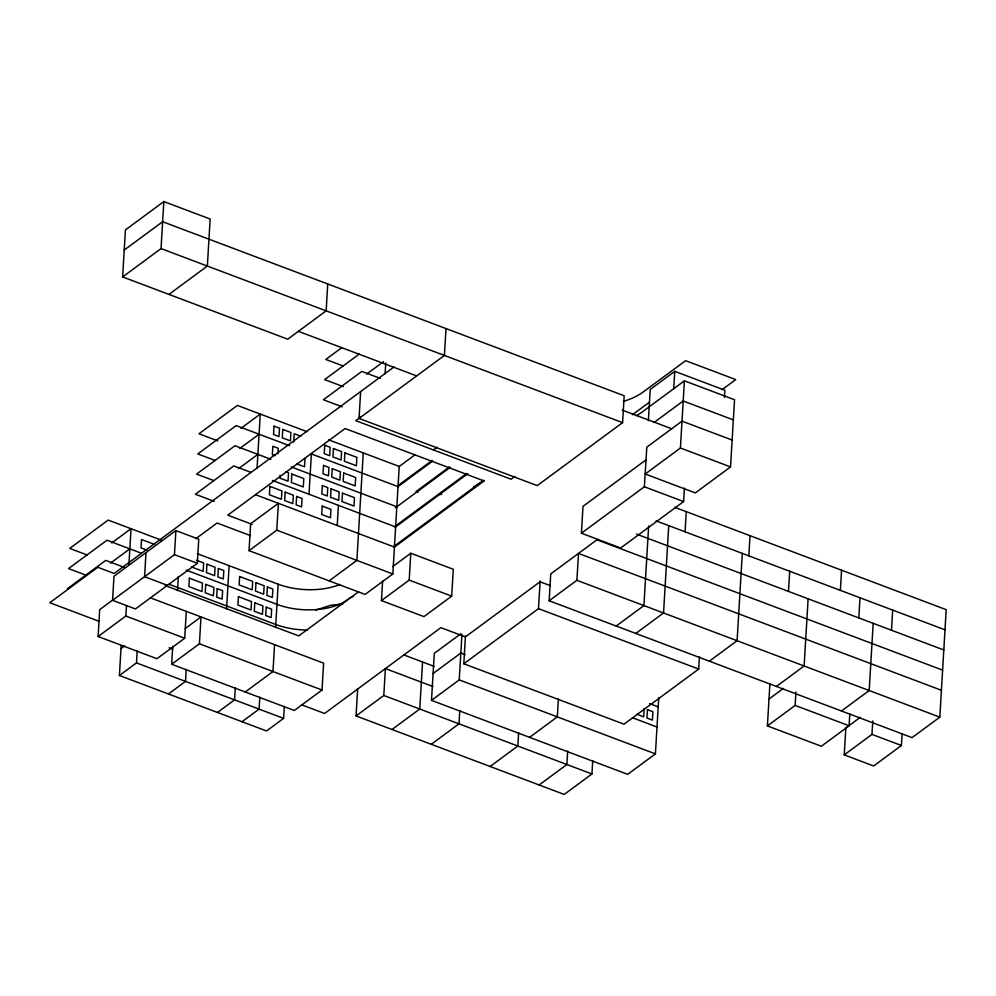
<?xml version="1.0" encoding="UTF-8"?>
<svg xmlns="http://www.w3.org/2000/svg" width="996" height="996" viewBox="0 0 996 996"><rect width="100%" height="100%" fill="white"/><g stroke="black" fill="none" stroke-linecap="round" stroke-linejoin="round"><path stroke-width="1.49" d="M186.302 611.357L184.696 638.237L156.957 658.705L98.106 636.519L99.7 609.639L112.971 599.853M327.746 283.985L326.153 310.852L287.744 339.2L122.633 276.938L125.421 229.914L163.842 201.566L210.156 219.033L207.355 266.057L168.946 294.405M112.56 600.327L113.992 576.248L175.881 530.582L198.764 539.21L197.333 563.288L135.456 608.954L112.56 600.327L174.449 554.66L175.881 530.582M284.321 706.425L283.611 718.365L266.53 730.964L119.408 675.487L121.188 645.508M98.106 636.519L125.845 616.038L126.467 605.593M128.92 564.371L131.036 528.714L111.739 542.945M119.408 675.487L136.477 662.888L137.187 650.936M122.633 276.938L161.041 248.589L163.842 201.566M146.001 552.631L144.569 576.709L167.465 585.337M150.408 597.837L323.613 663.149L322.019 690.016L294.281 710.484L171.673 664.257L172.731 646.342M177.5 590.616L178.334 576.659M186.227 669.437L185.517 681.376L168.449 693.975M171.673 664.257L199.412 643.79L201.005 616.91L185.331 628.488M226.54 609.104L229.117 565.691M235.268 687.925L234.57 699.864L217.489 712.464M249.037 550.664L250.631 523.784L278.37 503.316L276.776 530.183L249.037 550.664L365.096 594.425L392.835 573.957L399.222 466.464L328.518 439.796M257.055 468.332L260.267 414.062L240.97 428.305M259.794 697.175L259.084 709.115L242.016 721.714M277.959 453.939L278.295 448.337L272.842 446.283L272.344 454.674L275.07 455.707M280.038 475.316L279.864 478.117L288.043 481.205L288.541 472.801L285.815 471.78M274.572 644.649L272.979 671.528L245.24 691.996M275.581 627.592L278.17 584.191L197.395 553.726M293.708 442.124L294.206 433.733L300.867 436.236M305 458.409L304.49 466.8L296.509 463.787M308.997 494.253L311.387 453.952L398.026 486.621M337.221 525.502L338.416 505.346M124.226 250.071L162.634 221.722L624.181 395.761L622.587 422.64L537.23 485.625L359.046 418.432L360.639 391.565M363.266 452.906L356.879 560.387L329.141 580.867M592.757 760.521L591.948 773.967L564.209 794.435L356.058 715.937L357.651 689.07M385.091 373.836L385.738 362.992M392.698 566.6L410.788 553.241L453.292 569.276L451.686 596.143L423.947 616.624L381.443 600.588L382.601 581.178M356.058 715.937L383.796 695.469L385.39 668.59L432.986 686.543M381.443 600.588L409.194 580.12L410.788 553.241M422.553 662.004L419.764 709.028L392.013 729.495M445.996 328.568L444.403 355.448L359.046 418.432M658.754 697.536L655.405 753.872L627.667 774.34L431.492 700.362L434.293 653.339L460.824 633.755M431.492 700.362L459.243 679.895L461.945 634.415M459.791 710.385L458.994 723.818L431.256 744.298M699.429 656.713L698.694 669.063L624.006 724.179L463.8 663.772L465.456 635.971M518.642 732.583L517.845 746.016L490.107 766.484M463.8 663.772L538.487 608.656L540.143 580.855M674.666 507.275L946.2 609.664L939.813 717.157L912.075 737.625L549.157 600.775L550.751 573.908L597.588 539.334M558.383 698.968L557.324 716.883L529.586 737.351M549.157 600.775L576.896 580.307L578.502 553.427L941.407 690.278M567.683 751.071L566.886 764.505L539.147 784.985M684.401 488.127L683.605 501.561L620.645 548.024L581.415 533.221L583.009 506.354L645.968 459.891M581.415 533.221L644.362 486.77L646.802 447.129L682.011 421.146L732.147 440.045M648.371 420.773L650.226 389.461L674.765 371.346L724.901 390.258L724.466 397.491M648.657 526L643.926 605.58L616.188 626.048M644.175 708.417L643.677 716.821L636.867 714.257M673.732 388.701L674.765 371.346M668.727 525.639L663.548 612.976L635.797 633.444M680.417 448.013L684.401 380.833L734.538 399.732L730.541 466.912L695.333 492.908L645.209 473.996L680.417 448.013L730.541 466.912M685.074 531.802L686.281 511.645M742.294 553.378L737.102 640.714L709.364 661.182M748.83 555.843L750.025 535.686M849.8 713.833L849.09 725.773L821.351 746.253L767.406 725.91L769.92 683.53M788.508 591.412L789.703 571.256M767.406 725.91L795.144 705.429L795.941 691.996M808.117 598.808L804.133 665.988L776.394 686.468M840.375 590.367L841.57 570.21M902.115 733.554L901.405 745.506L873.666 765.974L844.235 754.881L845.828 728.001L860.307 717.319M858.801 617.918L859.996 597.762M873.181 623.347L869.197 690.527L841.446 710.995M844.235 754.881L871.973 734.401L872.77 720.967M891.495 630.244L892.69 610.1M341.927 347.554L325.817 359.444L343.159 365.98M359.319 354.003L324.621 379.601L343.408 386.685M239.775 448.461L259.072 434.219M67.342 588.736L105.75 560.387L124.351 567.396M110.544 563.101L129.841 548.858M238.579 468.618L257.877 454.375M366.615 374.123L383.51 361.66M394.043 366.914L114.167 573.459L97.82 567.284L49.8 602.717L99.301 621.392M195.863 538.687L217.078 523.025L250.457 535.611M360.602 417.112L355.784 420.661L511.085 479.225L514.82 476.474M121.002 648.608L124.662 645.906M398.96 466.663L415.183 454.686M433.434 449.943L437.045 447.279M398.4 485.301L432.152 460.401M397.753 486.82L432.712 461.024M449.445 466.9L416.054 491.538L418.183 492.074M395.312 507.898L450.254 467.348M394.628 526.623L466.638 473.486M395.362 527.133L467.784 473.685M393.569 546.68L483.533 480.284M394.167 547.277L484.068 480.944L345.114 428.541L227.748 515.156L252.125 524.344M358.647 591.724L298.75 635.921L165.224 585.573M632.385 414.772L649.392 402.235M684.401 380.833L642.084 412.07A72.969 37.151 3.4 0 1 636.357 415.706M654.073 422.491L683.206 400.99L733.342 419.889M722.063 389.673L735.733 379.588L685.609 360.677L643.279 391.914A72.969 37.151 3.4 0 1 623.396 401.413M433.098 673.495L460.837 653.027L465.157 654.658M768.999 699.03L783.479 688.348M483.956 480.844L477.545 484.442A50.821 25.871 3.4 0 1 473.561 486.982M315.857 610.025L330.859 605.244L342.773 603.95M622.288 410.128L671.702 428.753M161.041 248.589L622.587 422.64M298.414 331.332L416.652 375.915M380.435 378.418L361.834 371.408L323.426 399.757L342.201 406.841M644.362 486.77L683.605 501.561M656.065 520.871L945.005 629.821M636.506 534.093L943.81 649.977M596.803 539.732L942.602 670.134M306.768 431.604L237.384 405.434L198.976 433.783L217.813 440.879M289.587 445.722L236.189 425.591L197.781 453.939L215.161 460.488M270.962 459.305L234.994 445.747L196.586 474.096L213.966 480.645M291.305 466.975L396.831 506.777M576.896 580.307L939.813 717.157M250.955 472.365L233.799 465.904L195.378 494.24L214.215 501.349M272.456 480.47L395.636 526.921M550.24 585.611L540.081 581.776L465.393 636.892L440.879 627.654L324.572 713.472L301.688 704.844M255.486 494.688L394.441 547.078M538.487 608.656L698.694 669.063M795.144 705.429L849.09 725.773M871.973 734.401L901.405 745.506M276.776 530.183L392.835 573.957M409.194 580.12L451.686 596.143M649.541 703.574L658.207 706.836M632.485 717.755L656.999 726.993M161.327 540.131L108.153 520.074L69.745 548.423L87.175 554.996M154.617 544.463L141.532 539.533L141.034 547.937L146.848 550.128M196.386 560.225L203.657 562.964L203.159 571.355L191.531 566.973M174.449 554.66L197.333 563.288M141.382 553.216L106.958 540.23L68.537 568.579L85.98 575.153M186.09 570.073L276.963 604.348A50.821 25.871 3.4 0 0 347.218 599.903A50.821 25.871 3.4 0 1 353.443 596.218M403.853 654.945L434.094 666.349M459.243 679.895L655.405 753.872M169.034 584.241L275.768 624.492A50.821 25.871 3.4 0 0 307.378 630.02M383.796 695.469L591.948 773.967M125.845 616.038L184.696 638.237M199.412 643.79L322.019 690.016M169.183 647.749L172.694 649.068M136.477 662.888L283.611 718.365M339.785 584.503A50.821 25.871 3.4 0 1 278.17 584.191M441.552 494.39A50.821 25.871 3.4 0 1 438.912 494.414M189.377 578.178L188.879 586.582L201.964 591.512L202.462 583.121L189.377 578.178M205.724 584.353L205.226 592.745L213.405 595.832L213.903 587.428L205.724 584.353M206.931 564.197L206.433 572.588L214.601 575.676L215.099 567.272L206.931 564.197M217.178 588.661L216.667 597.065L222.12 599.119L222.618 590.715L217.178 588.661M218.373 568.504L217.875 576.908L223.316 578.962L223.814 570.559L218.373 568.504M238.43 596.679L237.919 605.07L251.004 610.013L251.502 601.609L238.43 596.679M239.625 576.522L239.127 584.926L252.2 589.856L252.698 581.452L239.625 576.522M254.777 602.841L254.266 611.245L262.446 614.32L262.944 605.929L254.777 602.841M255.972 582.685L255.474 591.089L263.641 594.164L264.139 585.773L255.972 582.685M269.904 486.384L269.406 494.775L281.395 499.307L281.893 490.904L269.904 486.384M274.037 426.126L273.539 434.53L278.992 436.584L279.49 428.18L274.037 426.126M266.218 607.162L265.72 615.553L271.161 617.607L271.659 609.216L266.218 607.162M267.414 587.005L266.916 595.396L272.356 597.451L272.867 589.059L267.414 587.005M282.764 429.413L282.266 437.817L290.434 440.892L290.932 432.501L282.764 429.413M285.167 492.136L284.669 500.54L292.836 503.615L293.334 495.224L285.167 492.136M291.803 474.034L291.305 482.438L303.294 486.957L303.792 478.553L291.803 474.034M296.609 496.456L296.111 504.848L301.551 506.902L302.049 498.51L296.609 496.456M322.33 485.55L321.82 493.941L327.273 495.996L327.771 487.604L322.33 485.55M323.526 465.393L323.028 473.785L328.468 475.839L328.966 467.448L323.526 465.393M324.721 445.237L324.223 453.628L329.664 455.682L330.174 447.291L324.721 445.237M322.218 506.105L321.72 514.509L330.435 517.796L330.933 509.392L322.218 506.105M331.046 488.837L330.548 497.228L338.715 500.316L339.213 491.912L331.046 488.837M332.241 468.68L331.743 477.072L339.91 480.159L340.408 471.755L332.241 468.68M333.436 448.524L332.938 456.927L341.118 460.003L341.616 451.611L333.436 448.524M342.487 493.145L341.989 501.548L353.978 506.068L354.476 497.664L342.487 493.145M343.682 472.988L343.184 481.392L355.174 485.911L355.672 477.52L343.682 472.988M344.877 452.844L344.379 461.235L356.369 465.755L356.867 457.363L344.877 452.844M647.45 709.65L646.952 718.054L652.405 720.108L652.903 711.717L647.45 709.65"/></g></svg>
